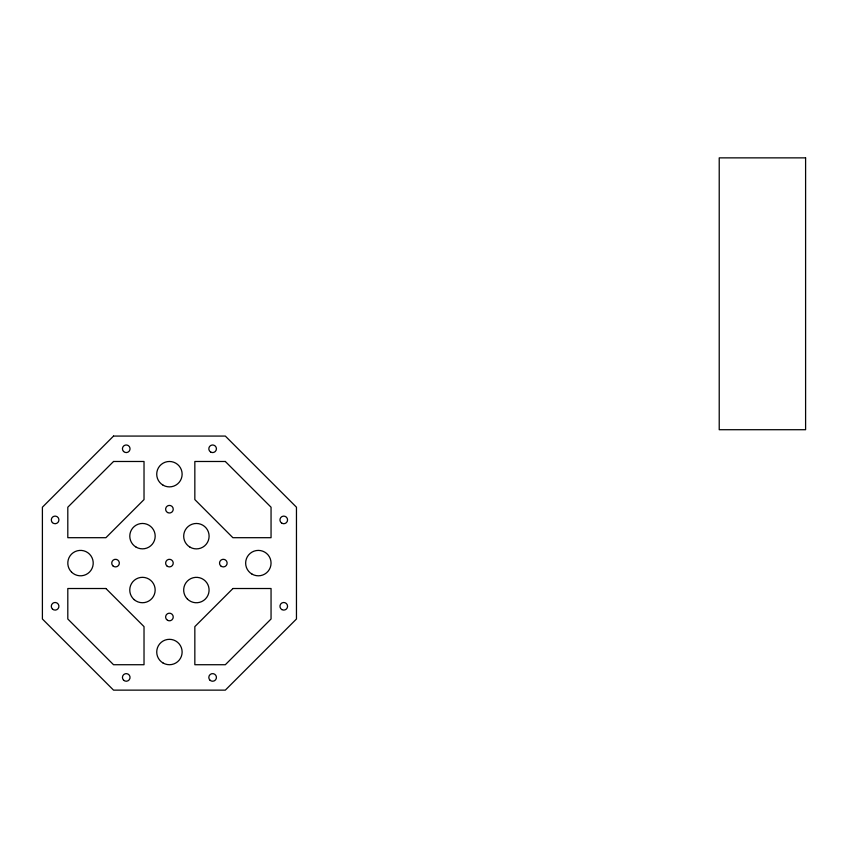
<?xml version="1.0" encoding="UTF-8"?>
<svg xmlns="http://www.w3.org/2000/svg" width="848" height="848" viewBox="0 0 848 848"><rect width="100%" height="100%" fill="white"/><g stroke="black" fill="none" stroke-linecap="round" stroke-linejoin="round"><path stroke-width="1.27" d="M113.537 436.073L42.4 507.21L42.4 618.998L113.537 690.134L225.324 690.134L296.461 618.998L296.461 507.21L225.324 436.073L113.537 436.073M113.537 461.482L67.808 507.21L67.808 537.696L105.915 537.696L144.022 499.589L144.022 461.482L113.537 461.482M232.946 588.512L194.839 626.619L194.839 664.726L225.324 664.726L271.053 618.998L271.053 588.512L232.946 588.512M805.6 157.866L719.221 157.866L719.221 429.713L805.6 429.713L805.6 157.866M225.324 461.482L194.839 461.482L194.839 499.589L232.882 537.696L271.053 537.696L271.053 507.21L225.324 461.482M105.915 588.512L67.808 588.512L67.808 618.998L113.537 664.726L144.022 664.726L144.022 626.619L105.915 588.512M71.529 572.082A12.699 12.699 0 0 0 92.782 566.39A12.699 12.699 0 0 0 77.221 550.829A12.699 12.699 0 0 0 71.529 572.082M163.081 485.183A12.699 12.699 0 0 0 182.129 474.18A12.699 12.699 0 0 0 163.081 463.178A12.699 12.699 0 0 0 163.081 485.183M252.004 574.107A12.699 12.699 0 0 0 271.053 563.104A12.699 12.699 0 0 0 252.004 552.101A12.699 12.699 0 0 0 252.004 574.107M163.081 663.019A12.699 12.699 0 0 0 182.129 652.027A12.699 12.699 0 0 0 163.081 641.024A12.699 12.699 0 0 0 163.081 663.019M52.406 522.601A3.816 3.816 0 0 0 58.788 520.895A3.816 3.816 0 0 0 54.113 516.231A3.816 3.816 0 0 0 52.406 522.601M52.406 608.991A3.816 3.816 0 0 0 58.788 607.274A3.816 3.816 0 0 0 54.113 602.61A3.816 3.816 0 0 0 52.406 608.991M123.543 680.128A3.816 3.816 0 0 0 129.924 678.411A3.816 3.816 0 0 0 125.25 673.747A3.816 3.816 0 0 0 123.543 680.128M209.922 680.128A3.816 3.816 0 0 0 216.304 678.411A3.816 3.816 0 0 0 211.629 673.747A3.816 3.816 0 0 0 209.922 680.128M281.854 523.216A3.816 3.816 0 0 0 287.567 519.909A3.816 3.816 0 0 0 281.854 516.612A3.816 3.816 0 0 0 281.854 523.216M210.717 452.079A3.816 3.816 0 0 0 216.431 448.772A3.816 3.816 0 0 0 210.717 445.476A3.816 3.816 0 0 0 210.717 452.079M123.543 451.465A3.816 3.816 0 0 0 129.924 449.758A3.816 3.816 0 0 0 125.25 445.094A3.816 3.816 0 0 0 123.543 451.465M281.854 609.595A3.816 3.816 0 0 0 287.567 606.288A3.816 3.816 0 0 0 281.854 602.992A3.816 3.816 0 0 0 281.854 609.595M166.738 565.796A3.816 3.816 0 0 0 173.109 564.09A3.816 3.816 0 0 0 168.445 559.426A3.816 3.816 0 0 0 166.738 565.796M112.837 565.796A3.816 3.816 0 0 0 119.218 564.09A3.816 3.816 0 0 0 114.554 559.426A3.816 3.816 0 0 0 112.837 565.796M167.522 512.51A3.816 3.816 0 0 0 173.246 509.203A3.816 3.816 0 0 0 167.522 505.906A3.816 3.816 0 0 0 167.522 512.51M220.628 565.796A3.816 3.816 0 0 0 227.01 564.09A3.816 3.816 0 0 0 222.335 559.426A3.816 3.816 0 0 0 220.628 565.796M167.522 620.301A3.816 3.816 0 0 0 173.246 616.994A3.816 3.816 0 0 0 167.522 613.698A3.816 3.816 0 0 0 167.522 620.301M134.175 599.653A12.699 12.699 0 0 0 154.94 592.392A12.699 12.699 0 0 0 138.266 578.039A12.699 12.699 0 0 0 134.175 599.653M190.047 547.183A12.699 12.699 0 0 0 209.106 536.18A12.699 12.699 0 0 0 190.047 525.177A12.699 12.699 0 0 0 190.047 547.183M136.136 547.151A12.699 12.699 0 0 0 155.184 536.159A12.699 12.699 0 0 0 136.136 525.156A12.699 12.699 0 0 0 136.136 547.151M187.397 599.027A12.699 12.699 0 0 0 208.65 593.335A12.699 12.699 0 0 0 193.09 577.774A12.699 12.699 0 0 0 187.397 599.027"/></g></svg>
